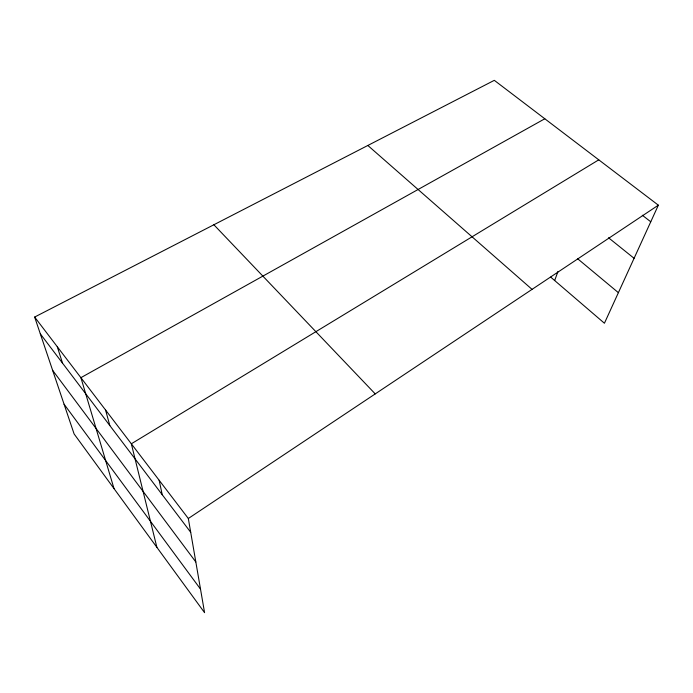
<?xml version="1.0" encoding="UTF-8"?>
<svg xmlns="http://www.w3.org/2000/svg" width="693" height="693" viewBox="0 0 693 693"><rect width="100%" height="100%" fill="white"/><g stroke="black" fill="none" stroke-linecap="round" stroke-linejoin="round"><path stroke-width="1.04" d="M554.669 280.535L557.995 271.422M34.65 317.056L188.323 518.494L204.574 612.664L74.108 433.948L34.65 317.056L494.308 80.336L658.35 205.18L604.426 323.241L550.692 277.122M188.323 518.494L658.35 205.18M598.761 159.832L131.341 443.797L156.895 547.357M544.811 118.772L80.899 377.676L114.016 488.608M642.307 215.237L650.762 221.786M608.541 237.768L634.086 258.307M577.737 258.827L618.39 292.671M367.836 145.469L532.051 289.371M213.877 224.757L375.234 393.901M40.315 333.844L190.705 532.293M52.642 370.357L195.824 561.971M64.077 404.218L200.511 589.119M57.285 346.725L62.526 363.158M105.561 410.005L109.832 425.58M159.147 480.258L162.231 494.715"/></g></svg>
